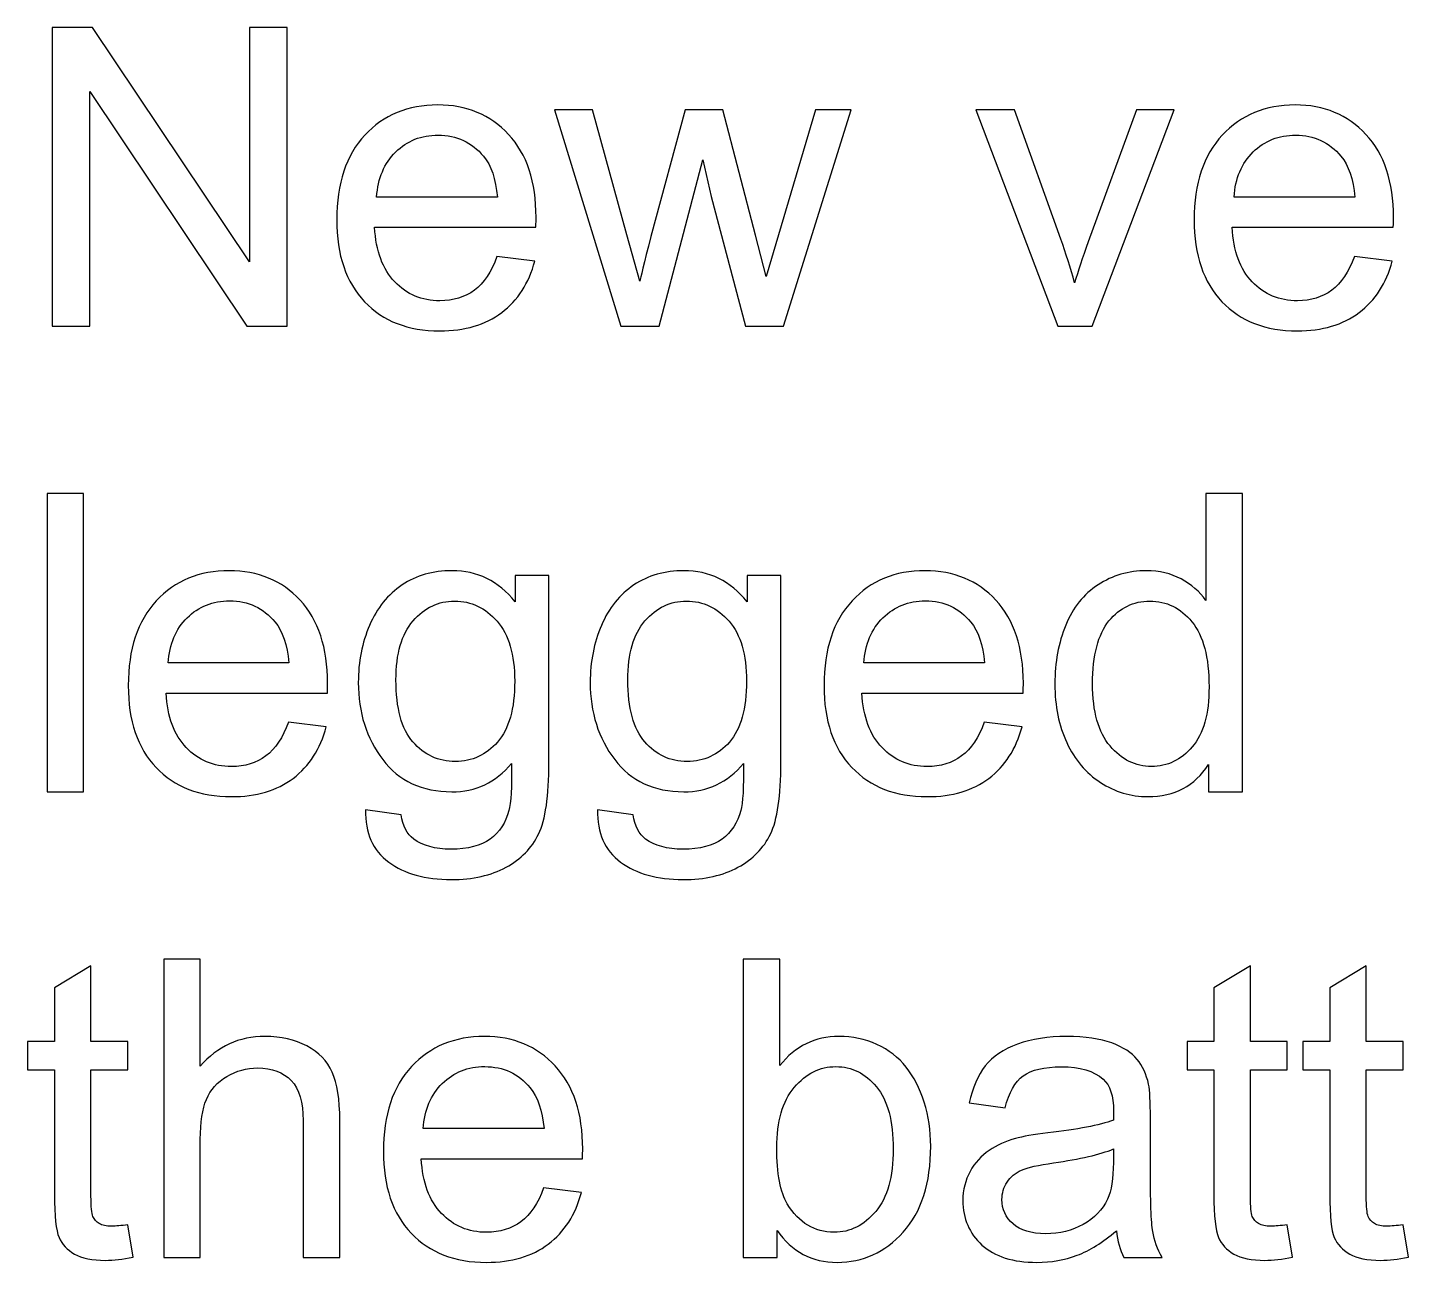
# Model space of a CAD drawing. Header units: centimetres. Extents: x -24.8 to 34.2, y -10 to 25.5.
# Drawn here: x -24.706 to -21.903, y 12.378 to 14.885 of the extents above; entities that cross this region are included whole.
import ezdxf

# ---------------------------------------------------------------- set-up
doc = ezdxf.new("R2010")
doc.units = ezdxf.units.CM
doc.header["$MEASUREMENT"] = 0
doc.layers.add('Layer 1', color=7, linetype='Continuous')

msp = doc.modelspace()

# ---------------------------------------------------------------- linework, layer by layer
at = {"layer": 'Layer 1', "color": 250}
for points, knots in [([(-24.65628, 14.27911), (-24.65628, 14.27911), (-24.65628, 14.88518), (-24.65628, 14.88518), (-24.65628, 14.88518), (-24.65628, 14.88518), (-24.57402, 14.88518), (-24.57402, 14.88518), (-24.57402, 14.88518), (-24.57402, 14.88518), (-24.25567, 14.40935), (-24.25567, 14.40935), (-24.25567, 14.40935), (-24.25567, 14.40935), (-24.25567, 14.88518), (-24.25567, 14.88518), (-24.25567, 14.88518), (-24.25567, 14.88518), (-24.17877, 14.88518), (-24.17877, 14.88518), (-24.17877, 14.88518), (-24.17877, 14.88518), (-24.17877, 14.27911), (-24.17877, 14.27911), (-24.17877, 14.27911), (-24.17877, 14.27911), (-24.26103, 14.27911), (-24.26103, 14.27911), (-24.26103, 14.27911), (-24.26103, 14.27911), (-24.57938, 14.75536), (-24.57938, 14.75536), (-24.57938, 14.75536), (-24.57938, 14.75536), (-24.57938, 14.27911), (-24.57938, 14.27911), (-24.57938, 14.27911), (-24.57938, 14.27911), (-24.65628, 14.27911), (-24.65628, 14.27911)], [0, 0, 0, 0, 0.1, 0.1, 0.1, 0.1, 0.2, 0.2, 0.2, 0.2, 0.3, 0.3, 0.3, 0.3, 0.4, 0.4, 0.4, 0.4, 0.5, 0.5, 0.5, 0.5, 0.6, 0.6, 0.6, 0.6, 0.7, 0.7, 0.7, 0.7, 0.8, 0.8, 0.8, 0.8, 0.9, 0.9, 0.9, 0.9, 1, 1, 1, 1]), ([(-23.75304, 14.4205), (-23.75304, 14.4205), (-23.67613, 14.41105), (-23.67613, 14.41105), (-23.67613, 14.41105), (-23.68827, 14.36603), (-23.7107, 14.33118), (-23.74344, 14.30634), (-23.74344, 14.30634), (-23.77632, 14.28165), (-23.81823, 14.26923), (-23.86917, 14.26923), (-23.86917, 14.26923), (-23.93338, 14.26923), (-23.98432, 14.28899), (-24.02185, 14.3285), (-24.02185, 14.3285), (-24.05953, 14.36801), (-24.0783, 14.42347), (-24.0783, 14.49487), (-24.0783, 14.49487), (-24.0783, 14.56881), (-24.05925, 14.6261), (-24.02129, 14.66688), (-24.02129, 14.66688), (-23.98319, 14.70766), (-23.93394, 14.72812), (-23.87326, 14.72812), (-23.87326, 14.72812), (-23.81456, 14.72812), (-23.76658, 14.70808), (-23.72947, 14.66815), (-23.72947, 14.66815), (-23.69222, 14.62822), (-23.67359, 14.57191), (-23.67359, 14.49952), (-23.67359, 14.49952), (-23.67359, 14.49501), (-23.67373, 14.48838), (-23.67402, 14.47963), (-23.67402, 14.47963), (-23.67402, 14.47963), (-24.00139, 14.47963), (-24.00139, 14.47963), (-24.00139, 14.47963), (-23.99871, 14.43137), (-23.98502, 14.3944), (-23.96047, 14.36886), (-23.96047, 14.36886), (-23.93592, 14.34317), (-23.90544, 14.33033), (-23.86875, 14.33033), (-23.86875, 14.33033), (-23.84151, 14.33033), (-23.81823, 14.33753), (-23.7989, 14.35192), (-23.7989, 14.35192), (-23.77957, 14.36617), (-23.76433, 14.38903), (-23.75304, 14.4205)], [0, 0, 0, 0, 0.0666667, 0.0666667, 0.0666667, 0.0666667, 0.1333333, 0.1333333, 0.1333333, 0.1333333, 0.2, 0.2, 0.2, 0.2, 0.2666667, 0.2666667, 0.2666667, 0.2666667, 0.3333333, 0.3333333, 0.3333333, 0.3333333, 0.4, 0.4, 0.4, 0.4, 0.4666667, 0.4666667, 0.4666667, 0.4666667, 0.5333333, 0.5333333, 0.5333333, 0.5333333, 0.6, 0.6, 0.6, 0.6, 0.6666667, 0.6666667, 0.6666667, 0.6666667, 0.7333333, 0.7333333, 0.7333333, 0.7333333, 0.8, 0.8, 0.8, 0.8, 0.8666667, 0.8666667, 0.8666667, 0.8666667, 0.9333333, 0.9333333, 0.9333333, 0.9333333, 1, 1, 1, 1]), ([(-23.50158, 14.27911), (-23.50158, 14.27911), (-23.63592, 14.7181), (-23.63592, 14.7181), (-23.63592, 14.7181), (-23.63592, 14.7181), (-23.55902, 14.7181), (-23.55902, 14.7181), (-23.55902, 14.7181), (-23.55902, 14.7181), (-23.48917, 14.46467), (-23.48917, 14.46467), (-23.48917, 14.46467), (-23.48917, 14.46467), (-23.4632, 14.37041), (-23.4632, 14.37041), (-23.4632, 14.37041), (-23.46207, 14.37521), (-23.45445, 14.4054), (-23.44048, 14.461), (-23.44048, 14.461), (-23.44048, 14.461), (-23.37063, 14.7181), (-23.37063, 14.7181), (-23.37063, 14.7181), (-23.37063, 14.7181), (-23.29415, 14.7181), (-23.29415, 14.7181), (-23.29415, 14.7181), (-23.29415, 14.7181), (-23.22839, 14.46354), (-23.22839, 14.46354), (-23.22839, 14.46354), (-23.22839, 14.46354), (-23.20638, 14.37958), (-23.20638, 14.37958), (-23.20638, 14.37958), (-23.20638, 14.37958), (-23.18126, 14.46439), (-23.18126, 14.46439), (-23.18126, 14.46439), (-23.18126, 14.46439), (-23.10605, 14.7181), (-23.10605, 14.7181), (-23.10605, 14.7181), (-23.10605, 14.7181), (-23.03366, 14.7181), (-23.03366, 14.7181), (-23.03366, 14.7181), (-23.03366, 14.7181), (-23.17096, 14.27911), (-23.17096, 14.27911), (-23.17096, 14.27911), (-23.17096, 14.27911), (-23.24815, 14.27911), (-23.24815, 14.27911), (-23.24815, 14.27911), (-23.24815, 14.27911), (-23.318, 14.542), (-23.318, 14.542), (-23.318, 14.542), (-23.318, 14.542), (-23.33507, 14.61693), (-23.33507, 14.61693), (-23.33507, 14.61693), (-23.33507, 14.61693), (-23.42383, 14.27911), (-23.42383, 14.27911), (-23.42383, 14.27911), (-23.42383, 14.27911), (-23.50158, 14.27911), (-23.50158, 14.27911)], [0, 0, 0, 0, 0.0555556, 0.0555556, 0.0555556, 0.0555556, 0.1111111, 0.1111111, 0.1111111, 0.1111111, 0.1666667, 0.1666667, 0.1666667, 0.1666667, 0.2222222, 0.2222222, 0.2222222, 0.2222222, 0.2777778, 0.2777778, 0.2777778, 0.2777778, 0.3333333, 0.3333333, 0.3333333, 0.3333333, 0.3888889, 0.3888889, 0.3888889, 0.3888889, 0.4444444, 0.4444444, 0.4444444, 0.4444444, 0.5, 0.5, 0.5, 0.5, 0.5555556, 0.5555556, 0.5555556, 0.5555556, 0.6111111, 0.6111111, 0.6111111, 0.6111111, 0.6666667, 0.6666667, 0.6666667, 0.6666667, 0.7222222, 0.7222222, 0.7222222, 0.7222222, 0.7777778, 0.7777778, 0.7777778, 0.7777778, 0.8333333, 0.8333333, 0.8333333, 0.8333333, 0.8888889, 0.8888889, 0.8888889, 0.8888889, 0.9444444, 0.9444444, 0.9444444, 0.9444444, 1, 1, 1, 1]), ([(-22.614, 14.27911), (-22.614, 14.27911), (-22.78108, 14.7181), (-22.78108, 14.7181), (-22.78108, 14.7181), (-22.78108, 14.7181), (-22.70248, 14.7181), (-22.70248, 14.7181), (-22.70248, 14.7181), (-22.70248, 14.7181), (-22.60822, 14.45522), (-22.60822, 14.45522), (-22.60822, 14.45522), (-22.59806, 14.42685), (-22.58874, 14.39736), (-22.58013, 14.36674), (-22.58013, 14.36674), (-22.5735, 14.38988), (-22.56433, 14.41768), (-22.55248, 14.45028), (-22.55248, 14.45028), (-22.55248, 14.45028), (-22.45483, 14.7181), (-22.45483, 14.7181), (-22.45483, 14.7181), (-22.45483, 14.7181), (-22.37835, 14.7181), (-22.37835, 14.7181), (-22.37835, 14.7181), (-22.37835, 14.7181), (-22.54458, 14.27911), (-22.54458, 14.27911), (-22.54458, 14.27911), (-22.54458, 14.27911), (-22.614, 14.27911), (-22.614, 14.27911)], [0, 0, 0, 0, 0.1111111, 0.1111111, 0.1111111, 0.1111111, 0.2222222, 0.2222222, 0.2222222, 0.2222222, 0.3333333, 0.3333333, 0.3333333, 0.3333333, 0.4444444, 0.4444444, 0.4444444, 0.4444444, 0.5555556, 0.5555556, 0.5555556, 0.5555556, 0.6666667, 0.6666667, 0.6666667, 0.6666667, 0.7777778, 0.7777778, 0.7777778, 0.7777778, 0.8888889, 0.8888889, 0.8888889, 0.8888889, 1, 1, 1, 1]), ([(-22.01217, 14.4205), (-22.01217, 14.4205), (-21.93526, 14.41105), (-21.93526, 14.41105), (-21.93526, 14.41105), (-21.9474, 14.36603), (-21.96983, 14.33118), (-22.00257, 14.30634), (-22.00257, 14.30634), (-22.03545, 14.28165), (-22.07736, 14.26923), (-22.1283, 14.26923), (-22.1283, 14.26923), (-22.19251, 14.26923), (-22.24345, 14.28899), (-22.28098, 14.3285), (-22.28098, 14.3285), (-22.31866, 14.36801), (-22.33743, 14.42347), (-22.33743, 14.49487), (-22.33743, 14.49487), (-22.33743, 14.56881), (-22.31838, 14.6261), (-22.28042, 14.66688), (-22.28042, 14.66688), (-22.24232, 14.70766), (-22.19307, 14.72812), (-22.13239, 14.72812), (-22.13239, 14.72812), (-22.07369, 14.72812), (-22.02571, 14.70808), (-21.9886, 14.66815), (-21.9886, 14.66815), (-21.95135, 14.62822), (-21.93272, 14.57191), (-21.93272, 14.49952), (-21.93272, 14.49952), (-21.93272, 14.49501), (-21.93286, 14.48838), (-21.93315, 14.47963), (-21.93315, 14.47963), (-21.93315, 14.47963), (-22.26052, 14.47963), (-22.26052, 14.47963), (-22.26052, 14.47963), (-22.25784, 14.43137), (-22.24415, 14.3944), (-22.2196, 14.36886), (-22.2196, 14.36886), (-22.19505, 14.34317), (-22.16457, 14.33033), (-22.12788, 14.33033), (-22.12788, 14.33033), (-22.10064, 14.33033), (-22.07736, 14.33753), (-22.05803, 14.35192), (-22.05803, 14.35192), (-22.0387, 14.36617), (-22.02346, 14.38903), (-22.01217, 14.4205)], [0, 0, 0, 0, 0.0666667, 0.0666667, 0.0666667, 0.0666667, 0.1333333, 0.1333333, 0.1333333, 0.1333333, 0.2, 0.2, 0.2, 0.2, 0.2666667, 0.2666667, 0.2666667, 0.2666667, 0.3333333, 0.3333333, 0.3333333, 0.3333333, 0.4, 0.4, 0.4, 0.4, 0.4666667, 0.4666667, 0.4666667, 0.4666667, 0.5333333, 0.5333333, 0.5333333, 0.5333333, 0.6, 0.6, 0.6, 0.6, 0.6666667, 0.6666667, 0.6666667, 0.6666667, 0.7333333, 0.7333333, 0.7333333, 0.7333333, 0.8, 0.8, 0.8, 0.8, 0.8666667, 0.8666667, 0.8666667, 0.8666667, 0.9333333, 0.9333333, 0.9333333, 0.9333333, 1, 1, 1, 1]), ([(-23.9973, 14.54087), (-23.9973, 14.54087), (-23.75219, 14.54087), (-23.75219, 14.54087), (-23.75219, 14.54087), (-23.75544, 14.5777), (-23.76489, 14.6055), (-23.78027, 14.62384), (-23.78027, 14.62384), (-23.80398, 14.65249), (-23.83474, 14.66688), (-23.87242, 14.66688), (-23.87242, 14.66688), (-23.90656, 14.66688), (-23.93535, 14.65545), (-23.95863, 14.63259), (-23.95863, 14.63259), (-23.98192, 14.60973), (-23.99476, 14.57911), (-23.9973, 14.54087)], [0, 0, 0, 0, 0.2, 0.2, 0.2, 0.2, 0.4, 0.4, 0.4, 0.4, 0.6, 0.6, 0.6, 0.6, 0.8, 0.8, 0.8, 0.8, 1, 1, 1, 1]), ([(-22.25643, 14.54087), (-22.25643, 14.54087), (-22.01132, 14.54087), (-22.01132, 14.54087), (-22.01132, 14.54087), (-22.01457, 14.5777), (-22.02402, 14.6055), (-22.0394, 14.62384), (-22.0394, 14.62384), (-22.06311, 14.65249), (-22.09387, 14.66688), (-22.13155, 14.66688), (-22.13155, 14.66688), (-22.16569, 14.66688), (-22.19448, 14.65545), (-22.21776, 14.63259), (-22.21776, 14.63259), (-22.24105, 14.60973), (-22.25389, 14.57911), (-22.25643, 14.54087)], [0, 0, 0, 0, 0.2, 0.2, 0.2, 0.2, 0.4, 0.4, 0.4, 0.4, 0.6, 0.6, 0.6, 0.6, 0.8, 0.8, 0.8, 0.8, 1, 1, 1, 1]), ([(-24.66658, 13.33325), (-24.66658, 13.33325), (-24.66658, 13.93932), (-24.66658, 13.93932), (-24.66658, 13.93932), (-24.66658, 13.93932), (-24.59222, 13.93932), (-24.59222, 13.93932), (-24.59222, 13.93932), (-24.59222, 13.93932), (-24.59222, 13.33325), (-24.59222, 13.33325), (-24.59222, 13.33325), (-24.59222, 13.33325), (-24.66658, 13.33325), (-24.66658, 13.33325)], [0, 0, 0, 0, 0.25, 0.25, 0.25, 0.25, 0.5, 0.5, 0.5, 0.5, 0.75, 0.75, 0.75, 0.75, 1, 1, 1, 1]), ([(-22.30851, 13.33325), (-22.30851, 13.33325), (-22.30851, 13.38871), (-22.30851, 13.38871), (-22.30851, 13.38871), (-22.33631, 13.3451), (-22.37723, 13.32337), (-22.43128, 13.32337), (-22.43128, 13.32337), (-22.46627, 13.32337), (-22.49844, 13.33297), (-22.5278, 13.3523), (-22.5278, 13.3523), (-22.55715, 13.37149), (-22.57986, 13.39844), (-22.59609, 13.43316), (-22.59609, 13.43316), (-22.61218, 13.46773), (-22.62022, 13.50738), (-22.62022, 13.55239), (-22.62022, 13.55239), (-22.62022, 13.59614), (-22.61288, 13.63593), (-22.59835, 13.67163), (-22.59835, 13.67163), (-22.58367, 13.70733), (-22.5618, 13.73471), (-22.53259, 13.75362), (-22.53259, 13.75362), (-22.50338, 13.77267), (-22.47065, 13.78226), (-22.43452, 13.78226), (-22.43452, 13.78226), (-22.40813, 13.78226), (-22.38457, 13.77662), (-22.36397, 13.76547), (-22.36397, 13.76547), (-22.34322, 13.75432), (-22.32643, 13.73979), (-22.31345, 13.72187), (-22.31345, 13.72187), (-22.31345, 13.72187), (-22.31345, 13.93932), (-22.31345, 13.93932), (-22.31345, 13.93932), (-22.31345, 13.93932), (-22.23951, 13.93932), (-22.23951, 13.93932), (-22.23951, 13.93932), (-22.23951, 13.93932), (-22.23951, 13.33325), (-22.23951, 13.33325), (-22.23951, 13.33325), (-22.23951, 13.33325), (-22.30851, 13.33325), (-22.30851, 13.33325)], [0, 0, 0, 0, 0.0714286, 0.0714286, 0.0714286, 0.0714286, 0.1428571, 0.1428571, 0.1428571, 0.1428571, 0.2142857, 0.2142857, 0.2142857, 0.2142857, 0.2857143, 0.2857143, 0.2857143, 0.2857143, 0.3571429, 0.3571429, 0.3571429, 0.3571429, 0.4285714, 0.4285714, 0.4285714, 0.4285714, 0.5, 0.5, 0.5, 0.5, 0.5714286, 0.5714286, 0.5714286, 0.5714286, 0.6428571, 0.6428571, 0.6428571, 0.6428571, 0.7142857, 0.7142857, 0.7142857, 0.7142857, 0.7857143, 0.7857143, 0.7857143, 0.7857143, 0.8571429, 0.8571429, 0.8571429, 0.8571429, 0.9285714, 0.9285714, 0.9285714, 0.9285714, 1, 1, 1, 1]), ([(-24.17637, 13.47464), (-24.17637, 13.47464), (-24.09946, 13.46519), (-24.09946, 13.46519), (-24.09946, 13.46519), (-24.1116, 13.42017), (-24.13403, 13.38532), (-24.16677, 13.36048), (-24.16677, 13.36048), (-24.19965, 13.33579), (-24.24156, 13.32337), (-24.2925, 13.32337), (-24.2925, 13.32337), (-24.35671, 13.32337), (-24.40765, 13.34313), (-24.44518, 13.38264), (-24.44518, 13.38264), (-24.48286, 13.42215), (-24.50163, 13.47761), (-24.50163, 13.54901), (-24.50163, 13.54901), (-24.50163, 13.62295), (-24.48258, 13.68024), (-24.44462, 13.72102), (-24.44462, 13.72102), (-24.40652, 13.7618), (-24.35727, 13.78226), (-24.29659, 13.78226), (-24.29659, 13.78226), (-24.23789, 13.78226), (-24.18991, 13.76222), (-24.1528, 13.72229), (-24.1528, 13.72229), (-24.11555, 13.68236), (-24.09692, 13.62605), (-24.09692, 13.55366), (-24.09692, 13.55366), (-24.09692, 13.54915), (-24.09706, 13.54252), (-24.09735, 13.53377), (-24.09735, 13.53377), (-24.09735, 13.53377), (-24.42472, 13.53377), (-24.42472, 13.53377), (-24.42472, 13.53377), (-24.42204, 13.48551), (-24.40835, 13.44854), (-24.3838, 13.423), (-24.3838, 13.423), (-24.35925, 13.39731), (-24.32877, 13.38447), (-24.29208, 13.38447), (-24.29208, 13.38447), (-24.26484, 13.38447), (-24.24156, 13.39167), (-24.22223, 13.40606), (-24.22223, 13.40606), (-24.2029, 13.42031), (-24.18766, 13.44317), (-24.17637, 13.47464)], [0, 0, 0, 0, 0.0666667, 0.0666667, 0.0666667, 0.0666667, 0.1333333, 0.1333333, 0.1333333, 0.1333333, 0.2, 0.2, 0.2, 0.2, 0.2666667, 0.2666667, 0.2666667, 0.2666667, 0.3333333, 0.3333333, 0.3333333, 0.3333333, 0.4, 0.4, 0.4, 0.4, 0.4666667, 0.4666667, 0.4666667, 0.4666667, 0.5333333, 0.5333333, 0.5333333, 0.5333333, 0.6, 0.6, 0.6, 0.6, 0.6666667, 0.6666667, 0.6666667, 0.6666667, 0.7333333, 0.7333333, 0.7333333, 0.7333333, 0.8, 0.8, 0.8, 0.8, 0.8666667, 0.8666667, 0.8666667, 0.8666667, 0.9333333, 0.9333333, 0.9333333, 0.9333333, 1, 1, 1, 1]), ([(-24.0196, 13.29684), (-24.0196, 13.29684), (-23.94721, 13.28612), (-23.94721, 13.28612), (-23.94721, 13.28612), (-23.94425, 13.26382), (-23.93578, 13.2476), (-23.92209, 13.2373), (-23.92209, 13.2373), (-23.90361, 13.22361), (-23.87835, 13.21669), (-23.84646, 13.21669), (-23.84646, 13.21669), (-23.81188, 13.21669), (-23.78536, 13.22361), (-23.76659, 13.2373), (-23.76659, 13.2373), (-23.74782, 13.25112), (-23.73526, 13.27046), (-23.72863, 13.29515), (-23.72863, 13.29515), (-23.72468, 13.31039), (-23.72298, 13.34214), (-23.72327, 13.39068), (-23.72327, 13.39068), (-23.75572, 13.35244), (-23.79622, 13.33325), (-23.84476, 13.33325), (-23.84476, 13.33325), (-23.90516, 13.33325), (-23.95187, 13.35498), (-23.98489, 13.39858), (-23.98489, 13.39858), (-24.0179, 13.44205), (-24.03456, 13.4944), (-24.03456, 13.55522), (-24.03456, 13.55522), (-24.03456, 13.59713), (-24.02694, 13.63579), (-24.01184, 13.67121), (-24.01184, 13.67121), (-23.9966, 13.70663), (-23.97458, 13.734), (-23.9458, 13.75333), (-23.9458, 13.75333), (-23.91701, 13.77253), (-23.88314, 13.78226), (-23.84434, 13.78226), (-23.84434, 13.78226), (-23.79255, 13.78226), (-23.7498, 13.76124), (-23.71621, 13.71933), (-23.71621, 13.71933), (-23.71621, 13.71933), (-23.71621, 13.77224), (-23.71621, 13.77224), (-23.71621, 13.77224), (-23.71621, 13.77224), (-23.64749, 13.77224), (-23.64749, 13.77224), (-23.64749, 13.77224), (-23.64749, 13.77224), (-23.64749, 13.3928), (-23.64749, 13.3928), (-23.64749, 13.3928), (-23.64749, 13.3245), (-23.65455, 13.27596), (-23.66838, 13.24746), (-23.66838, 13.24746), (-23.68235, 13.21895), (-23.70436, 13.19637), (-23.73456, 13.17986), (-23.73456, 13.17986), (-23.76475, 13.16335), (-23.80187, 13.15503), (-23.84603, 13.15503), (-23.84603, 13.15503), (-23.89838, 13.15503), (-23.94072, 13.16688), (-23.97289, 13.19045), (-23.97289, 13.19045), (-24.0052, 13.21401), (-24.02073, 13.24943), (-24.0196, 13.29684)], [0, 0, 0, 0, 0.047619, 0.047619, 0.047619, 0.047619, 0.0952381, 0.0952381, 0.0952381, 0.0952381, 0.1428571, 0.1428571, 0.1428571, 0.1428571, 0.1904762, 0.1904762, 0.1904762, 0.1904762, 0.2380952, 0.2380952, 0.2380952, 0.2380952, 0.2857143, 0.2857143, 0.2857143, 0.2857143, 0.3333333, 0.3333333, 0.3333333, 0.3333333, 0.3809524, 0.3809524, 0.3809524, 0.3809524, 0.4285714, 0.4285714, 0.4285714, 0.4285714, 0.4761905, 0.4761905, 0.4761905, 0.4761905, 0.5238095, 0.5238095, 0.5238095, 0.5238095, 0.5714286, 0.5714286, 0.5714286, 0.5714286, 0.6190476, 0.6190476, 0.6190476, 0.6190476, 0.6666667, 0.6666667, 0.6666667, 0.6666667, 0.7142857, 0.7142857, 0.7142857, 0.7142857, 0.7619048, 0.7619048, 0.7619048, 0.7619048, 0.8095238, 0.8095238, 0.8095238, 0.8095238, 0.8571429, 0.8571429, 0.8571429, 0.8571429, 0.9047619, 0.9047619, 0.9047619, 0.9047619, 0.952381, 0.952381, 0.952381, 0.952381, 1, 1, 1, 1]), ([(-23.54872, 13.29684), (-23.54872, 13.29684), (-23.47633, 13.28612), (-23.47633, 13.28612), (-23.47633, 13.28612), (-23.47337, 13.26382), (-23.4649, 13.2476), (-23.45121, 13.2373), (-23.45121, 13.2373), (-23.43273, 13.22361), (-23.40747, 13.21669), (-23.37558, 13.21669), (-23.37558, 13.21669), (-23.341, 13.21669), (-23.31448, 13.22361), (-23.29571, 13.2373), (-23.29571, 13.2373), (-23.27694, 13.25112), (-23.26438, 13.27046), (-23.25775, 13.29515), (-23.25775, 13.29515), (-23.2538, 13.31039), (-23.2521, 13.34214), (-23.25239, 13.39068), (-23.25239, 13.39068), (-23.28484, 13.35244), (-23.32534, 13.33325), (-23.37388, 13.33325), (-23.37388, 13.33325), (-23.43428, 13.33325), (-23.48099, 13.35498), (-23.51401, 13.39858), (-23.51401, 13.39858), (-23.54702, 13.44205), (-23.56368, 13.4944), (-23.56368, 13.55522), (-23.56368, 13.55522), (-23.56368, 13.59713), (-23.55606, 13.63579), (-23.54096, 13.67121), (-23.54096, 13.67121), (-23.52572, 13.70663), (-23.5037, 13.734), (-23.47492, 13.75333), (-23.47492, 13.75333), (-23.44613, 13.77253), (-23.41226, 13.78226), (-23.37346, 13.78226), (-23.37346, 13.78226), (-23.32167, 13.78226), (-23.27892, 13.76124), (-23.24533, 13.71933), (-23.24533, 13.71933), (-23.24533, 13.71933), (-23.24533, 13.77224), (-23.24533, 13.77224), (-23.24533, 13.77224), (-23.24533, 13.77224), (-23.17661, 13.77224), (-23.17661, 13.77224), (-23.17661, 13.77224), (-23.17661, 13.77224), (-23.17661, 13.3928), (-23.17661, 13.3928), (-23.17661, 13.3928), (-23.17661, 13.3245), (-23.18367, 13.27596), (-23.1975, 13.24746), (-23.1975, 13.24746), (-23.21147, 13.21895), (-23.23348, 13.19637), (-23.26368, 13.17986), (-23.26368, 13.17986), (-23.29387, 13.16335), (-23.33099, 13.15503), (-23.37515, 13.15503), (-23.37515, 13.15503), (-23.4275, 13.15503), (-23.46984, 13.16688), (-23.50201, 13.19045), (-23.50201, 13.19045), (-23.53432, 13.21401), (-23.54985, 13.24943), (-23.54872, 13.29684)], [0, 0, 0, 0, 0.047619, 0.047619, 0.047619, 0.047619, 0.0952381, 0.0952381, 0.0952381, 0.0952381, 0.1428571, 0.1428571, 0.1428571, 0.1428571, 0.1904762, 0.1904762, 0.1904762, 0.1904762, 0.2380952, 0.2380952, 0.2380952, 0.2380952, 0.2857143, 0.2857143, 0.2857143, 0.2857143, 0.3333333, 0.3333333, 0.3333333, 0.3333333, 0.3809524, 0.3809524, 0.3809524, 0.3809524, 0.4285714, 0.4285714, 0.4285714, 0.4285714, 0.4761905, 0.4761905, 0.4761905, 0.4761905, 0.5238095, 0.5238095, 0.5238095, 0.5238095, 0.5714286, 0.5714286, 0.5714286, 0.5714286, 0.6190476, 0.6190476, 0.6190476, 0.6190476, 0.6666667, 0.6666667, 0.6666667, 0.6666667, 0.7142857, 0.7142857, 0.7142857, 0.7142857, 0.7619048, 0.7619048, 0.7619048, 0.7619048, 0.8095238, 0.8095238, 0.8095238, 0.8095238, 0.8571429, 0.8571429, 0.8571429, 0.8571429, 0.9047619, 0.9047619, 0.9047619, 0.9047619, 0.952381, 0.952381, 0.952381, 0.952381, 1, 1, 1, 1]), ([(-22.76373, 13.47464), (-22.76373, 13.47464), (-22.68682, 13.46519), (-22.68682, 13.46519), (-22.68682, 13.46519), (-22.69896, 13.42017), (-22.72139, 13.38532), (-22.75413, 13.36048), (-22.75413, 13.36048), (-22.78701, 13.33579), (-22.82892, 13.32337), (-22.87986, 13.32337), (-22.87986, 13.32337), (-22.94407, 13.32337), (-22.99501, 13.34313), (-23.03254, 13.38264), (-23.03254, 13.38264), (-23.07022, 13.42215), (-23.08899, 13.47761), (-23.08899, 13.54901), (-23.08899, 13.54901), (-23.08899, 13.62295), (-23.06994, 13.68024), (-23.03198, 13.72102), (-23.03198, 13.72102), (-22.99388, 13.7618), (-22.94463, 13.78226), (-22.88395, 13.78226), (-22.88395, 13.78226), (-22.82525, 13.78226), (-22.77727, 13.76222), (-22.74016, 13.72229), (-22.74016, 13.72229), (-22.70291, 13.68236), (-22.68428, 13.62605), (-22.68428, 13.55366), (-22.68428, 13.55366), (-22.68428, 13.54915), (-22.68442, 13.54252), (-22.68471, 13.53377), (-22.68471, 13.53377), (-22.68471, 13.53377), (-23.01208, 13.53377), (-23.01208, 13.53377), (-23.01208, 13.53377), (-23.0094, 13.48551), (-22.99571, 13.44854), (-22.97116, 13.423), (-22.97116, 13.423), (-22.94661, 13.39731), (-22.91613, 13.38447), (-22.87944, 13.38447), (-22.87944, 13.38447), (-22.8522, 13.38447), (-22.82892, 13.39167), (-22.80959, 13.40606), (-22.80959, 13.40606), (-22.79026, 13.42031), (-22.77502, 13.44317), (-22.76373, 13.47464)], [0, 0, 0, 0, 0.0666667, 0.0666667, 0.0666667, 0.0666667, 0.1333333, 0.1333333, 0.1333333, 0.1333333, 0.2, 0.2, 0.2, 0.2, 0.2666667, 0.2666667, 0.2666667, 0.2666667, 0.3333333, 0.3333333, 0.3333333, 0.3333333, 0.4, 0.4, 0.4, 0.4, 0.4666667, 0.4666667, 0.4666667, 0.4666667, 0.5333333, 0.5333333, 0.5333333, 0.5333333, 0.6, 0.6, 0.6, 0.6, 0.6666667, 0.6666667, 0.6666667, 0.6666667, 0.7333333, 0.7333333, 0.7333333, 0.7333333, 0.8, 0.8, 0.8, 0.8, 0.8666667, 0.8666667, 0.8666667, 0.8666667, 0.9333333, 0.9333333, 0.9333333, 0.9333333, 1, 1, 1, 1]), ([(-24.42063, 13.59501), (-24.42063, 13.59501), (-24.17552, 13.59501), (-24.17552, 13.59501), (-24.17552, 13.59501), (-24.17877, 13.63184), (-24.18822, 13.65964), (-24.2036, 13.67798), (-24.2036, 13.67798), (-24.22731, 13.70663), (-24.25807, 13.72102), (-24.29575, 13.72102), (-24.29575, 13.72102), (-24.32989, 13.72102), (-24.35868, 13.70959), (-24.38196, 13.68673), (-24.38196, 13.68673), (-24.40525, 13.66387), (-24.41809, 13.63325), (-24.42063, 13.59501)], [0, 0, 0, 0, 0.2, 0.2, 0.2, 0.2, 0.4, 0.4, 0.4, 0.4, 0.6, 0.6, 0.6, 0.6, 0.8, 0.8, 0.8, 0.8, 1, 1, 1, 1]), ([(-23.95807, 13.56058), (-23.95807, 13.50301), (-23.94664, 13.46095), (-23.92364, 13.43457), (-23.92364, 13.43457), (-23.90078, 13.40804), (-23.87214, 13.39492), (-23.83771, 13.39492), (-23.83771, 13.39492), (-23.80356, 13.39492), (-23.77491, 13.40804), (-23.75177, 13.43428), (-23.75177, 13.43428), (-23.72863, 13.46067), (-23.71706, 13.50188), (-23.71706, 13.55818), (-23.71706, 13.55818), (-23.71706, 13.61194), (-23.72891, 13.65244), (-23.75276, 13.67968), (-23.75276, 13.67968), (-23.77661, 13.70691), (-23.80539, 13.7206), (-23.83898, 13.7206), (-23.83898, 13.7206), (-23.872, 13.7206), (-23.90008, 13.70719), (-23.92336, 13.68024), (-23.92336, 13.68024), (-23.9465, 13.65343), (-23.95807, 13.61349), (-23.95807, 13.56058)], [0, 0, 0, 0, 0.125, 0.125, 0.125, 0.125, 0.25, 0.25, 0.25, 0.25, 0.375, 0.375, 0.375, 0.375, 0.5, 0.5, 0.5, 0.5, 0.625, 0.625, 0.625, 0.625, 0.75, 0.75, 0.75, 0.75, 0.875, 0.875, 0.875, 0.875, 1, 1, 1, 1]), ([(-23.48719, 13.56058), (-23.48719, 13.50301), (-23.47576, 13.46095), (-23.45276, 13.43457), (-23.45276, 13.43457), (-23.4299, 13.40804), (-23.40126, 13.39492), (-23.36683, 13.39492), (-23.36683, 13.39492), (-23.33268, 13.39492), (-23.30403, 13.40804), (-23.28089, 13.43428), (-23.28089, 13.43428), (-23.25775, 13.46067), (-23.24618, 13.50188), (-23.24618, 13.55818), (-23.24618, 13.55818), (-23.24618, 13.61194), (-23.25803, 13.65244), (-23.28188, 13.67968), (-23.28188, 13.67968), (-23.30573, 13.70691), (-23.33451, 13.7206), (-23.3681, 13.7206), (-23.3681, 13.7206), (-23.40112, 13.7206), (-23.4292, 13.70719), (-23.45248, 13.68024), (-23.45248, 13.68024), (-23.47562, 13.65343), (-23.48719, 13.61349), (-23.48719, 13.56058)], [0, 0, 0, 0, 0.125, 0.125, 0.125, 0.125, 0.25, 0.25, 0.25, 0.25, 0.375, 0.375, 0.375, 0.375, 0.5, 0.5, 0.5, 0.5, 0.625, 0.625, 0.625, 0.625, 0.75, 0.75, 0.75, 0.75, 0.875, 0.875, 0.875, 0.875, 1, 1, 1, 1]), ([(-23.00799, 13.59501), (-23.00799, 13.59501), (-22.76288, 13.59501), (-22.76288, 13.59501), (-22.76288, 13.59501), (-22.76613, 13.63184), (-22.77558, 13.65964), (-22.79096, 13.67798), (-22.79096, 13.67798), (-22.81467, 13.70663), (-22.84543, 13.72102), (-22.88311, 13.72102), (-22.88311, 13.72102), (-22.91725, 13.72102), (-22.94604, 13.70959), (-22.96932, 13.68673), (-22.96932, 13.68673), (-22.99261, 13.66387), (-23.00545, 13.63325), (-23.00799, 13.59501)], [0, 0, 0, 0, 0.2, 0.2, 0.2, 0.2, 0.4, 0.4, 0.4, 0.4, 0.6, 0.6, 0.6, 0.6, 0.8, 0.8, 0.8, 0.8, 1, 1, 1, 1]), ([(-22.54374, 13.55239), (-22.54374, 13.49609), (-22.53189, 13.45404), (-22.50818, 13.42624), (-22.50818, 13.42624), (-22.48447, 13.39844), (-22.45653, 13.38447), (-22.42422, 13.38447), (-22.42422, 13.38447), (-22.39177, 13.38447), (-22.36411, 13.39788), (-22.34139, 13.42441), (-22.34139, 13.42441), (-22.31867, 13.45094), (-22.30724, 13.49158), (-22.30724, 13.54618), (-22.30724, 13.54618), (-22.30724, 13.6063), (-22.31881, 13.65032), (-22.34195, 13.67841), (-22.34195, 13.67841), (-22.3651, 13.70663), (-22.3936, 13.7206), (-22.42761, 13.7206), (-22.42761, 13.7206), (-22.46063, 13.7206), (-22.48828, 13.70705), (-22.51044, 13.6801), (-22.51044, 13.6801), (-22.53259, 13.65315), (-22.54374, 13.61053), (-22.54374, 13.55239)], [0, 0, 0, 0, 0.125, 0.125, 0.125, 0.125, 0.25, 0.25, 0.25, 0.25, 0.375, 0.375, 0.375, 0.375, 0.5, 0.5, 0.5, 0.5, 0.625, 0.625, 0.625, 0.625, 0.75, 0.75, 0.75, 0.75, 0.875, 0.875, 0.875, 0.875, 1, 1, 1, 1]), ([(-24.42966, 12.38739), (-24.42966, 12.38739), (-24.42966, 12.99346), (-24.42966, 12.99346), (-24.42966, 12.99346), (-24.42966, 12.99346), (-24.3553, 12.99346), (-24.3553, 12.99346), (-24.3553, 12.99346), (-24.3553, 12.99346), (-24.3553, 12.77601), (-24.3553, 12.77601), (-24.3553, 12.77601), (-24.32058, 12.81622), (-24.2767, 12.8364), (-24.22378, 12.8364), (-24.22378, 12.8364), (-24.19133, 12.8364), (-24.1631, 12.82991), (-24.13911, 12.81707), (-24.13911, 12.81707), (-24.11513, 12.80437), (-24.09791, 12.78659), (-24.08761, 12.76401), (-24.08761, 12.76401), (-24.07731, 12.74144), (-24.07209, 12.70856), (-24.07209, 12.66566), (-24.07209, 12.66566), (-24.07209, 12.66566), (-24.07209, 12.38739), (-24.07209, 12.38739), (-24.07209, 12.38739), (-24.07209, 12.38739), (-24.14659, 12.38739), (-24.14659, 12.38739), (-24.14659, 12.38739), (-24.14659, 12.38739), (-24.14659, 12.66566), (-24.14659, 12.66566), (-24.14659, 12.66566), (-24.14659, 12.70277), (-24.15464, 12.72986), (-24.17072, 12.7468), (-24.17072, 12.7468), (-24.18681, 12.76373), (-24.20967, 12.77234), (-24.23916, 12.77234), (-24.23916, 12.77234), (-24.26118, 12.77234), (-24.28192, 12.76655), (-24.30139, 12.75512), (-24.30139, 12.75512), (-24.32086, 12.74369), (-24.33469, 12.72817), (-24.34288, 12.70856), (-24.34288, 12.70856), (-24.3512, 12.68908), (-24.3553, 12.66199), (-24.3553, 12.62756), (-24.3553, 12.62756), (-24.3553, 12.62756), (-24.3553, 12.38739), (-24.3553, 12.38739), (-24.3553, 12.38739), (-24.3553, 12.38739), (-24.42966, 12.38739), (-24.42966, 12.38739)], [0, 0, 0, 0, 0.0588235, 0.0588235, 0.0588235, 0.0588235, 0.1176471, 0.1176471, 0.1176471, 0.1176471, 0.1764706, 0.1764706, 0.1764706, 0.1764706, 0.2352941, 0.2352941, 0.2352941, 0.2352941, 0.2941176, 0.2941176, 0.2941176, 0.2941176, 0.3529412, 0.3529412, 0.3529412, 0.3529412, 0.4117647, 0.4117647, 0.4117647, 0.4117647, 0.4705882, 0.4705882, 0.4705882, 0.4705882, 0.5294118, 0.5294118, 0.5294118, 0.5294118, 0.5882353, 0.5882353, 0.5882353, 0.5882353, 0.6470588, 0.6470588, 0.6470588, 0.6470588, 0.7058824, 0.7058824, 0.7058824, 0.7058824, 0.7647059, 0.7647059, 0.7647059, 0.7647059, 0.8235294, 0.8235294, 0.8235294, 0.8235294, 0.8823529, 0.8823529, 0.8823529, 0.8823529, 0.9411765, 0.9411765, 0.9411765, 0.9411765, 1, 1, 1, 1]), ([(-23.18409, 12.38739), (-23.18409, 12.38739), (-23.25309, 12.38739), (-23.25309, 12.38739), (-23.25309, 12.38739), (-23.25309, 12.38739), (-23.25309, 12.99346), (-23.25309, 12.99346), (-23.25309, 12.99346), (-23.25309, 12.99346), (-23.17873, 12.99346), (-23.17873, 12.99346), (-23.17873, 12.99346), (-23.17873, 12.99346), (-23.17873, 12.77728), (-23.17873, 12.77728), (-23.17873, 12.77728), (-23.14726, 12.81665), (-23.10719, 12.8364), (-23.0585, 12.8364), (-23.0585, 12.8364), (-23.03141, 12.8364), (-23.00587, 12.8309), (-22.98174, 12.82003), (-22.98174, 12.82003), (-22.95761, 12.80917), (-22.93785, 12.79379), (-22.92219, 12.77417), (-22.92219, 12.77417), (-22.90667, 12.75442), (-22.89439, 12.73071), (-22.88564, 12.70277), (-22.88564, 12.70277), (-22.87675, 12.67497), (-22.87238, 12.6452), (-22.87238, 12.61359), (-22.87238, 12.61359), (-22.87238, 12.53824), (-22.89101, 12.4801), (-22.92826, 12.43904), (-22.92826, 12.43904), (-22.96537, 12.39797), (-23.0101, 12.37751), (-23.06217, 12.37751), (-23.06217, 12.37751), (-23.11396, 12.37751), (-23.1546, 12.3991), (-23.18409, 12.44242), (-23.18409, 12.44242), (-23.18409, 12.44242), (-23.18409, 12.38739), (-23.18409, 12.38739)], [0, 0, 0, 0, 0.0769231, 0.0769231, 0.0769231, 0.0769231, 0.1538462, 0.1538462, 0.1538462, 0.1538462, 0.2307692, 0.2307692, 0.2307692, 0.2307692, 0.3076923, 0.3076923, 0.3076923, 0.3076923, 0.3846154, 0.3846154, 0.3846154, 0.3846154, 0.4615385, 0.4615385, 0.4615385, 0.4615385, 0.5384615, 0.5384615, 0.5384615, 0.5384615, 0.6153846, 0.6153846, 0.6153846, 0.6153846, 0.6923077, 0.6923077, 0.6923077, 0.6923077, 0.7692308, 0.7692308, 0.7692308, 0.7692308, 0.8461538, 0.8461538, 0.8461538, 0.8461538, 0.9230769, 0.9230769, 0.9230769, 0.9230769, 1, 1, 1, 1]), ([(-24.50247, 12.45399), (-24.50247, 12.45399), (-24.49175, 12.38824), (-24.49175, 12.38824), (-24.49175, 12.38824), (-24.51263, 12.38386), (-24.5314, 12.3816), (-24.54791, 12.3816), (-24.54791, 12.3816), (-24.575, 12.3816), (-24.59589, 12.38584), (-24.61085, 12.39445), (-24.61085, 12.39445), (-24.62566, 12.40291), (-24.6361, 12.4142), (-24.64217, 12.42817), (-24.64217, 12.42817), (-24.64824, 12.442), (-24.65134, 12.47135), (-24.65134, 12.51594), (-24.65134, 12.51594), (-24.65134, 12.51594), (-24.65134, 12.76853), (-24.65134, 12.76853), (-24.65134, 12.76853), (-24.65134, 12.76853), (-24.70595, 12.76853), (-24.70595, 12.76853), (-24.70595, 12.76853), (-24.70595, 12.76853), (-24.70595, 12.82638), (-24.70595, 12.82638), (-24.70595, 12.82638), (-24.70595, 12.82638), (-24.65134, 12.82638), (-24.65134, 12.82638), (-24.65134, 12.82638), (-24.65134, 12.82638), (-24.65134, 12.93518), (-24.65134, 12.93518), (-24.65134, 12.93518), (-24.65134, 12.93518), (-24.57726, 12.97977), (-24.57726, 12.97977), (-24.57726, 12.97977), (-24.57726, 12.97977), (-24.57726, 12.82638), (-24.57726, 12.82638), (-24.57726, 12.82638), (-24.57726, 12.82638), (-24.50247, 12.82638), (-24.50247, 12.82638), (-24.50247, 12.82638), (-24.50247, 12.82638), (-24.50247, 12.76853), (-24.50247, 12.76853), (-24.50247, 12.76853), (-24.50247, 12.76853), (-24.57726, 12.76853), (-24.57726, 12.76853), (-24.57726, 12.76853), (-24.57726, 12.76853), (-24.57726, 12.51185), (-24.57726, 12.51185), (-24.57726, 12.51185), (-24.57726, 12.49054), (-24.57599, 12.47699), (-24.57345, 12.47093), (-24.57345, 12.47093), (-24.57077, 12.46486), (-24.56654, 12.46006), (-24.56061, 12.45639), (-24.56061, 12.45639), (-24.55468, 12.45287), (-24.54622, 12.45103), (-24.53521, 12.45103), (-24.53521, 12.45103), (-24.52688, 12.45103), (-24.51602, 12.45202), (-24.50247, 12.45399)], [0, 0, 0, 0, 0.05, 0.05, 0.05, 0.05, 0.1, 0.1, 0.1, 0.1, 0.15, 0.15, 0.15, 0.15, 0.2, 0.2, 0.2, 0.2, 0.25, 0.25, 0.25, 0.25, 0.3, 0.3, 0.3, 0.3, 0.35, 0.35, 0.35, 0.35, 0.4, 0.4, 0.4, 0.4, 0.45, 0.45, 0.45, 0.45, 0.5, 0.5, 0.5, 0.5, 0.55, 0.55, 0.55, 0.55, 0.6, 0.6, 0.6, 0.6, 0.65, 0.65, 0.65, 0.65, 0.7, 0.7, 0.7, 0.7, 0.75, 0.75, 0.75, 0.75, 0.8, 0.8, 0.8, 0.8, 0.85, 0.85, 0.85, 0.85, 0.9, 0.9, 0.9, 0.9, 0.95, 0.95, 0.95, 0.95, 1, 1, 1, 1]), ([(-22.14849, 12.45399), (-22.14849, 12.45399), (-22.13777, 12.38824), (-22.13777, 12.38824), (-22.13777, 12.38824), (-22.15865, 12.38386), (-22.17742, 12.3816), (-22.19393, 12.3816), (-22.19393, 12.3816), (-22.22102, 12.3816), (-22.24191, 12.38584), (-22.25687, 12.39445), (-22.25687, 12.39445), (-22.27168, 12.40291), (-22.28212, 12.4142), (-22.28819, 12.42817), (-22.28819, 12.42817), (-22.29426, 12.442), (-22.29736, 12.47135), (-22.29736, 12.51594), (-22.29736, 12.51594), (-22.29736, 12.51594), (-22.29736, 12.76853), (-22.29736, 12.76853), (-22.29736, 12.76853), (-22.29736, 12.76853), (-22.35197, 12.76853), (-22.35197, 12.76853), (-22.35197, 12.76853), (-22.35197, 12.76853), (-22.35197, 12.82638), (-22.35197, 12.82638), (-22.35197, 12.82638), (-22.35197, 12.82638), (-22.29736, 12.82638), (-22.29736, 12.82638), (-22.29736, 12.82638), (-22.29736, 12.82638), (-22.29736, 12.93518), (-22.29736, 12.93518), (-22.29736, 12.93518), (-22.29736, 12.93518), (-22.22328, 12.97977), (-22.22328, 12.97977), (-22.22328, 12.97977), (-22.22328, 12.97977), (-22.22328, 12.82638), (-22.22328, 12.82638), (-22.22328, 12.82638), (-22.22328, 12.82638), (-22.14849, 12.82638), (-22.14849, 12.82638), (-22.14849, 12.82638), (-22.14849, 12.82638), (-22.14849, 12.76853), (-22.14849, 12.76853), (-22.14849, 12.76853), (-22.14849, 12.76853), (-22.22328, 12.76853), (-22.22328, 12.76853), (-22.22328, 12.76853), (-22.22328, 12.76853), (-22.22328, 12.51185), (-22.22328, 12.51185), (-22.22328, 12.51185), (-22.22328, 12.49054), (-22.22201, 12.47699), (-22.21947, 12.47093), (-22.21947, 12.47093), (-22.21679, 12.46486), (-22.21256, 12.46006), (-22.20663, 12.45639), (-22.20663, 12.45639), (-22.2007, 12.45287), (-22.19224, 12.45103), (-22.18123, 12.45103), (-22.18123, 12.45103), (-22.1729, 12.45103), (-22.16204, 12.45202), (-22.14849, 12.45399)], [0, 0, 0, 0, 0.05, 0.05, 0.05, 0.05, 0.1, 0.1, 0.1, 0.1, 0.15, 0.15, 0.15, 0.15, 0.2, 0.2, 0.2, 0.2, 0.25, 0.25, 0.25, 0.25, 0.3, 0.3, 0.3, 0.3, 0.35, 0.35, 0.35, 0.35, 0.4, 0.4, 0.4, 0.4, 0.45, 0.45, 0.45, 0.45, 0.5, 0.5, 0.5, 0.5, 0.55, 0.55, 0.55, 0.55, 0.6, 0.6, 0.6, 0.6, 0.65, 0.65, 0.65, 0.65, 0.7, 0.7, 0.7, 0.7, 0.75, 0.75, 0.75, 0.75, 0.8, 0.8, 0.8, 0.8, 0.85, 0.85, 0.85, 0.85, 0.9, 0.9, 0.9, 0.9, 0.95, 0.95, 0.95, 0.95, 1, 1, 1, 1]), ([(-21.91326, 12.45399), (-21.91326, 12.45399), (-21.90254, 12.38824), (-21.90254, 12.38824), (-21.90254, 12.38824), (-21.92342, 12.38386), (-21.94219, 12.3816), (-21.9587, 12.3816), (-21.9587, 12.3816), (-21.98579, 12.3816), (-22.00668, 12.38584), (-22.02164, 12.39445), (-22.02164, 12.39445), (-22.03645, 12.40291), (-22.04689, 12.4142), (-22.05296, 12.42817), (-22.05296, 12.42817), (-22.05903, 12.442), (-22.06213, 12.47135), (-22.06213, 12.51594), (-22.06213, 12.51594), (-22.06213, 12.51594), (-22.06213, 12.76853), (-22.06213, 12.76853), (-22.06213, 12.76853), (-22.06213, 12.76853), (-22.11674, 12.76853), (-22.11674, 12.76853), (-22.11674, 12.76853), (-22.11674, 12.76853), (-22.11674, 12.82638), (-22.11674, 12.82638), (-22.11674, 12.82638), (-22.11674, 12.82638), (-22.06213, 12.82638), (-22.06213, 12.82638), (-22.06213, 12.82638), (-22.06213, 12.82638), (-22.06213, 12.93518), (-22.06213, 12.93518), (-22.06213, 12.93518), (-22.06213, 12.93518), (-21.98805, 12.97977), (-21.98805, 12.97977), (-21.98805, 12.97977), (-21.98805, 12.97977), (-21.98805, 12.82638), (-21.98805, 12.82638), (-21.98805, 12.82638), (-21.98805, 12.82638), (-21.91326, 12.82638), (-21.91326, 12.82638), (-21.91326, 12.82638), (-21.91326, 12.82638), (-21.91326, 12.76853), (-21.91326, 12.76853), (-21.91326, 12.76853), (-21.91326, 12.76853), (-21.98805, 12.76853), (-21.98805, 12.76853), (-21.98805, 12.76853), (-21.98805, 12.76853), (-21.98805, 12.51185), (-21.98805, 12.51185), (-21.98805, 12.51185), (-21.98805, 12.49054), (-21.98678, 12.47699), (-21.98424, 12.47093), (-21.98424, 12.47093), (-21.98156, 12.46486), (-21.97733, 12.46006), (-21.9714, 12.45639), (-21.9714, 12.45639), (-21.96547, 12.45287), (-21.95701, 12.45103), (-21.946, 12.45103), (-21.946, 12.45103), (-21.93767, 12.45103), (-21.92681, 12.45202), (-21.91326, 12.45399)], [0, 0, 0, 0, 0.05, 0.05, 0.05, 0.05, 0.1, 0.1, 0.1, 0.1, 0.15, 0.15, 0.15, 0.15, 0.2, 0.2, 0.2, 0.2, 0.25, 0.25, 0.25, 0.25, 0.3, 0.3, 0.3, 0.3, 0.35, 0.35, 0.35, 0.35, 0.4, 0.4, 0.4, 0.4, 0.45, 0.45, 0.45, 0.45, 0.5, 0.5, 0.5, 0.5, 0.55, 0.55, 0.55, 0.55, 0.6, 0.6, 0.6, 0.6, 0.65, 0.65, 0.65, 0.65, 0.7, 0.7, 0.7, 0.7, 0.75, 0.75, 0.75, 0.75, 0.8, 0.8, 0.8, 0.8, 0.85, 0.85, 0.85, 0.85, 0.9, 0.9, 0.9, 0.9, 0.95, 0.95, 0.95, 0.95, 1, 1, 1, 1]), ([(-23.65836, 12.52878), (-23.65836, 12.52878), (-23.58145, 12.51933), (-23.58145, 12.51933), (-23.58145, 12.51933), (-23.59359, 12.47431), (-23.61602, 12.43946), (-23.64876, 12.41462), (-23.64876, 12.41462), (-23.68164, 12.38993), (-23.72355, 12.37751), (-23.77449, 12.37751), (-23.77449, 12.37751), (-23.8387, 12.37751), (-23.88964, 12.39727), (-23.92717, 12.43678), (-23.92717, 12.43678), (-23.96485, 12.47629), (-23.98362, 12.53175), (-23.98362, 12.60315), (-23.98362, 12.60315), (-23.98362, 12.67709), (-23.96457, 12.73438), (-23.92661, 12.77516), (-23.92661, 12.77516), (-23.88851, 12.81594), (-23.83926, 12.8364), (-23.77858, 12.8364), (-23.77858, 12.8364), (-23.71988, 12.8364), (-23.6719, 12.81636), (-23.63479, 12.77643), (-23.63479, 12.77643), (-23.59754, 12.7365), (-23.57891, 12.68019), (-23.57891, 12.6078), (-23.57891, 12.6078), (-23.57891, 12.60329), (-23.57905, 12.59666), (-23.57934, 12.58791), (-23.57934, 12.58791), (-23.57934, 12.58791), (-23.90671, 12.58791), (-23.90671, 12.58791), (-23.90671, 12.58791), (-23.90403, 12.53965), (-23.89034, 12.50268), (-23.86579, 12.47714), (-23.86579, 12.47714), (-23.84124, 12.45145), (-23.81076, 12.43861), (-23.77407, 12.43861), (-23.77407, 12.43861), (-23.74683, 12.43861), (-23.72355, 12.44581), (-23.70422, 12.4602), (-23.70422, 12.4602), (-23.68489, 12.47445), (-23.66965, 12.49731), (-23.65836, 12.52878)], [0, 0, 0, 0, 0.0666667, 0.0666667, 0.0666667, 0.0666667, 0.1333333, 0.1333333, 0.1333333, 0.1333333, 0.2, 0.2, 0.2, 0.2, 0.2666667, 0.2666667, 0.2666667, 0.2666667, 0.3333333, 0.3333333, 0.3333333, 0.3333333, 0.4, 0.4, 0.4, 0.4, 0.4666667, 0.4666667, 0.4666667, 0.4666667, 0.5333333, 0.5333333, 0.5333333, 0.5333333, 0.6, 0.6, 0.6, 0.6, 0.6666667, 0.6666667, 0.6666667, 0.6666667, 0.7333333, 0.7333333, 0.7333333, 0.7333333, 0.8, 0.8, 0.8, 0.8, 0.8666667, 0.8666667, 0.8666667, 0.8666667, 0.9333333, 0.9333333, 0.9333333, 0.9333333, 1, 1, 1, 1]), ([(-22.49534, 12.44158), (-22.52299, 12.41815), (-22.54952, 12.40164), (-22.57492, 12.39191), (-22.57492, 12.39191), (-22.60046, 12.38231), (-22.62784, 12.37751), (-22.65705, 12.37751), (-22.65705, 12.37751), (-22.70531, 12.37751), (-22.74228, 12.38922), (-22.76824, 12.41279), (-22.76824, 12.41279), (-22.79407, 12.43636), (-22.80705, 12.46655), (-22.80705, 12.5031), (-22.80705, 12.5031), (-22.80705, 12.52469), (-22.80225, 12.5443), (-22.79237, 12.56208), (-22.79237, 12.56208), (-22.78264, 12.57986), (-22.7698, 12.59412), (-22.75399, 12.60484), (-22.75399, 12.60484), (-22.73805, 12.61556), (-22.72027, 12.62375), (-22.70037, 12.62925), (-22.70037, 12.62925), (-22.68584, 12.63306), (-22.66382, 12.63687), (-22.63433, 12.6404), (-22.63433, 12.6404), (-22.57422, 12.6476), (-22.52991, 12.65606), (-22.50155, 12.66608), (-22.50155, 12.66608), (-22.50126, 12.67624), (-22.50112, 12.68273), (-22.50112, 12.68541), (-22.50112, 12.68541), (-22.50112, 12.71575), (-22.50818, 12.7372), (-22.52229, 12.74948), (-22.52229, 12.74948), (-22.5412, 12.76641), (-22.56956, 12.77474), (-22.60696, 12.77474), (-22.60696, 12.77474), (-22.64195, 12.77474), (-22.66777, 12.76867), (-22.68457, 12.75639), (-22.68457, 12.75639), (-22.70122, 12.74412), (-22.71349, 12.72239), (-22.72154, 12.6912), (-22.72154, 12.6912), (-22.72154, 12.6912), (-22.79421, 12.70122), (-22.79421, 12.70122), (-22.79421, 12.70122), (-22.78758, 12.73226), (-22.77671, 12.75752), (-22.76161, 12.77657), (-22.76161, 12.77657), (-22.74651, 12.79576), (-22.7245, 12.81058), (-22.69585, 12.82088), (-22.69585, 12.82088), (-22.66721, 12.83118), (-22.63405, 12.8364), (-22.59623, 12.8364), (-22.59623, 12.8364), (-22.5587, 12.8364), (-22.52836, 12.83189), (-22.50493, 12.82314), (-22.50493, 12.82314), (-22.48151, 12.81425), (-22.46429, 12.80324), (-22.45315, 12.78984), (-22.45315, 12.78984), (-22.44214, 12.77643), (-22.43452, 12.75964), (-22.43, 12.73918), (-22.43, 12.73918), (-22.4276, 12.72648), (-22.42633, 12.70362), (-22.42633, 12.6706), (-22.42633, 12.6706), (-22.42633, 12.6706), (-22.42633, 12.5714), (-22.42633, 12.5714), (-22.42633, 12.5714), (-22.42633, 12.50211), (-22.42478, 12.45837), (-22.42154, 12.44017), (-22.42154, 12.44017), (-22.41843, 12.42182), (-22.41208, 12.40418), (-22.40277, 12.38739), (-22.40277, 12.38739), (-22.40277, 12.38739), (-22.48052, 12.38739), (-22.48052, 12.38739), (-22.48052, 12.38739), (-22.48814, 12.40277), (-22.49322, 12.42083), (-22.49534, 12.44158)], [0, 0, 0, 0, 0.037037, 0.037037, 0.037037, 0.037037, 0.0740741, 0.0740741, 0.0740741, 0.0740741, 0.1111111, 0.1111111, 0.1111111, 0.1111111, 0.1481481, 0.1481481, 0.1481481, 0.1481481, 0.1851852, 0.1851852, 0.1851852, 0.1851852, 0.2222222, 0.2222222, 0.2222222, 0.2222222, 0.2592593, 0.2592593, 0.2592593, 0.2592593, 0.2962963, 0.2962963, 0.2962963, 0.2962963, 0.3333333, 0.3333333, 0.3333333, 0.3333333, 0.3703704, 0.3703704, 0.3703704, 0.3703704, 0.4074074, 0.4074074, 0.4074074, 0.4074074, 0.4444444, 0.4444444, 0.4444444, 0.4444444, 0.4814815, 0.4814815, 0.4814815, 0.4814815, 0.5185185, 0.5185185, 0.5185185, 0.5185185, 0.5555556, 0.5555556, 0.5555556, 0.5555556, 0.5925926, 0.5925926, 0.5925926, 0.5925926, 0.6296296, 0.6296296, 0.6296296, 0.6296296, 0.6666667, 0.6666667, 0.6666667, 0.6666667, 0.7037037, 0.7037037, 0.7037037, 0.7037037, 0.7407407, 0.7407407, 0.7407407, 0.7407407, 0.7777778, 0.7777778, 0.7777778, 0.7777778, 0.8148148, 0.8148148, 0.8148148, 0.8148148, 0.8518519, 0.8518519, 0.8518519, 0.8518519, 0.8888889, 0.8888889, 0.8888889, 0.8888889, 0.9259259, 0.9259259, 0.9259259, 0.9259259, 0.962963, 0.962963, 0.962963, 0.962963, 1, 1, 1, 1]), ([(-23.90262, 12.64915), (-23.90262, 12.64915), (-23.65751, 12.64915), (-23.65751, 12.64915), (-23.65751, 12.64915), (-23.66076, 12.68598), (-23.67021, 12.71378), (-23.68559, 12.73212), (-23.68559, 12.73212), (-23.7093, 12.76077), (-23.74006, 12.77516), (-23.77774, 12.77516), (-23.77774, 12.77516), (-23.81188, 12.77516), (-23.84067, 12.76373), (-23.86395, 12.74087), (-23.86395, 12.74087), (-23.88724, 12.71801), (-23.90008, 12.68739), (-23.90262, 12.64915)], [0, 0, 0, 0, 0.2, 0.2, 0.2, 0.2, 0.4, 0.4, 0.4, 0.4, 0.6, 0.6, 0.6, 0.6, 0.8, 0.8, 0.8, 0.8, 1, 1, 1, 1]), ([(-23.18494, 12.6102), (-23.18494, 12.55757), (-23.17774, 12.51961), (-23.16349, 12.49619), (-23.16349, 12.49619), (-23.14006, 12.4578), (-23.10831, 12.43861), (-23.06838, 12.43861), (-23.06838, 12.43861), (-23.03578, 12.43861), (-23.0077, 12.45272), (-22.984, 12.48109), (-22.984, 12.48109), (-22.96029, 12.50931), (-22.94844, 12.55136), (-22.94844, 12.60738), (-22.94844, 12.60738), (-22.94844, 12.66467), (-22.95987, 12.707), (-22.98259, 12.73424), (-22.98259, 12.73424), (-23.0053, 12.76147), (-23.03282, 12.77516), (-23.06499, 12.77516), (-23.06499, 12.77516), (-23.09759, 12.77516), (-23.12567, 12.76105), (-23.14938, 12.73283), (-23.14938, 12.73283), (-23.17308, 12.70461), (-23.18494, 12.66368), (-23.18494, 12.6102)], [0, 0, 0, 0, 0.125, 0.125, 0.125, 0.125, 0.25, 0.25, 0.25, 0.25, 0.375, 0.375, 0.375, 0.375, 0.5, 0.5, 0.5, 0.5, 0.625, 0.625, 0.625, 0.625, 0.75, 0.75, 0.75, 0.75, 0.875, 0.875, 0.875, 0.875, 1, 1, 1, 1]), ([(-22.50155, 12.6078), (-22.52864, 12.59666), (-22.56914, 12.58734), (-22.62304, 12.57958), (-22.62304, 12.57958), (-22.65366, 12.57521), (-22.67539, 12.57027), (-22.68795, 12.56477), (-22.68795, 12.56477), (-22.70065, 12.55926), (-22.71053, 12.55122), (-22.7173, 12.54049), (-22.7173, 12.54049), (-22.72422, 12.52991), (-22.72775, 12.5182), (-22.72775, 12.50522), (-22.72775, 12.50522), (-22.72775, 12.48532), (-22.72013, 12.46881), (-22.70517, 12.45555), (-22.70517, 12.45555), (-22.69021, 12.44242), (-22.6682, 12.43579), (-22.63927, 12.43579), (-22.63927, 12.43579), (-22.61062, 12.43579), (-22.58508, 12.442), (-22.56279, 12.45456), (-22.56279, 12.45456), (-22.54049, 12.46712), (-22.52398, 12.48433), (-22.51354, 12.50606), (-22.51354, 12.50606), (-22.5055, 12.52286), (-22.50155, 12.54769), (-22.50155, 12.58043), (-22.50155, 12.58043), (-22.50155, 12.58043), (-22.50155, 12.6078), (-22.50155, 12.6078)], [0, 0, 0, 0, 0.1, 0.1, 0.1, 0.1, 0.2, 0.2, 0.2, 0.2, 0.3, 0.3, 0.3, 0.3, 0.4, 0.4, 0.4, 0.4, 0.5, 0.5, 0.5, 0.5, 0.6, 0.6, 0.6, 0.6, 0.7, 0.7, 0.7, 0.7, 0.8, 0.8, 0.8, 0.8, 0.9, 0.9, 0.9, 0.9, 1, 1, 1, 1])]:
    msp.add_open_spline(points, degree=3, knots=knots, dxfattribs=at)

doc.saveas('drawing.dxf')
